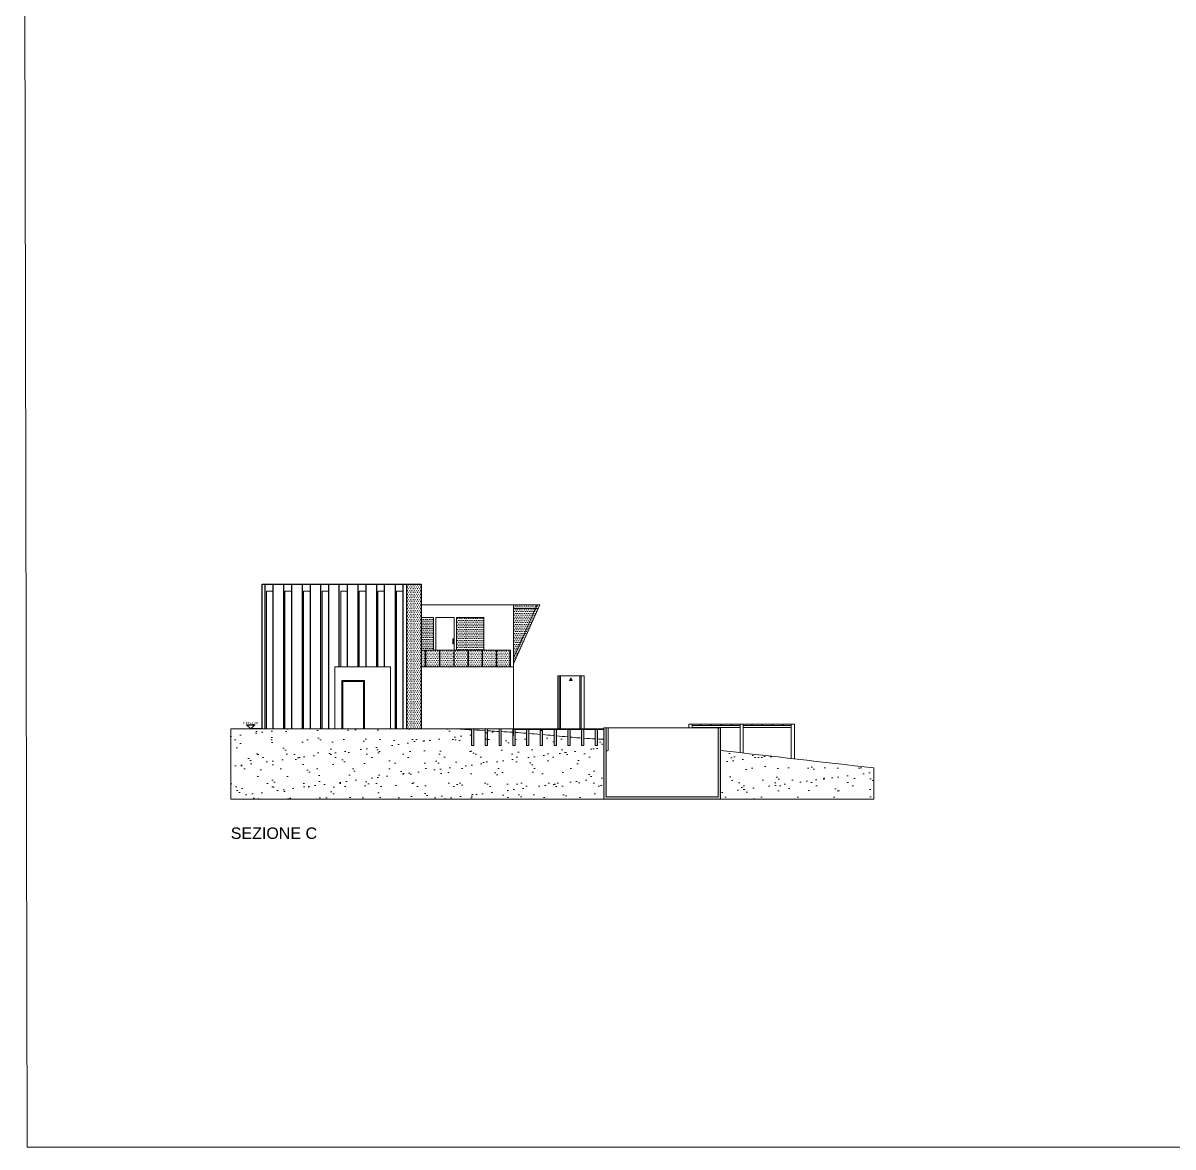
# Model space of a CAD drawing. Header units: millimetres. Extents: x 19901 to 56688, y 13732 to 29551.
# Drawn here: x 36622 to 41639, y 19741 to 24646 of the extents above; entities that cross this region are included whole.
import ezdxf
from ezdxf.enums import TextEntityAlignment as Align

# ---------------------------------------------------------------- set-up
doc = ezdxf.new("R2010")
doc.units = ezdxf.units.MM
doc.layers.get('0').update_dxf_attribs({"lineweight": 18})
doc.layers.add('A-ANNO-SYMB', color=3, linetype='Continuous')
doc.layers.add('A-ANNO-TEXT', color=3, linetype='Continuous')
for name, color, linetype, lineweight in [('A-FURN', 9, 'Continuous', 13), ('curve di livello', 6, 'Continuous', 9), ('MURO', 1, 'Continuous', 25), ('vetro', 140, 'Continuous', 15), ('Wall', 7, 'Continuous', 20)]:
    doc.layers.add(name, color=color, linetype=linetype, lineweight=lineweight)
doc.layers.add('VERDE_giardino_garden', color=7, linetype='Continuous', lineweight=5, true_color=0x426227)
doc.styles.add('ARIAL', font='arial.ttf')
doc.styles.get("Standard").update_dxf_attribs({"font": 'arial.ttf'})
pattern_1 = [(37.5, (-2.84, -507.335), (-3.20006, 97.88265), [0, -77.216, 0, -86.36, 0, -82.55]), (7.5, (-2.84, -507.33), (89.90466, 143.36502), [0, -41.656, 0, -69.596, 0, -26.67]), (327.5, (-65.32, -507.335), (158.19847, 0.28744), [0, -25.4, 0, -91.44, 0, -119.38]), (317.5, (-65.32, -507.33), (152.7113, 44.58586), [0, -12.7, 0, -59.944, 0, -68.58])]

msp = doc.modelspace()

# ---------------------------------------------------------------- hatches: boundary and pattern name
at = {"layer": 'MURO'}
h = msp.add_hatch(dxfattribs=at)
h.set_pattern_fill('DOTS', color=256, scale=5)
h.set_pattern_definition([(0, (-2.84, -507.335), (3.96875, 7.9375), [0, -7.9375])])
h.paths.add_polyline_path([(38359.7, 22196.6), (38294.6, 22196.6), (38294.6, 21566.6), (38359.7, 21566.6)])
at = {"layer": 'VERDE_giardino_garden'}
h = msp.add_hatch(color=256, dxfattribs=at)
h.dxf.hatch_style = 1
h.paths.add_polyline_path([(38960.6, 21566.6), (38967, 21566.6), (38967, 21796.6), (38960.6, 21796.6)])
h.paths.add_polyline_path([(39057, 21796.6), (39051.6, 21796.6), (39051.6, 21566.6), (39057, 21566.6)])
at = {"layer": 'vetro'}
h = msp.add_hatch(dxfattribs=at)
h.set_pattern_fill('DOTS', color=4, scale=5)
h.set_pattern_definition([(0, (325.934, 4964.009), (3.96875, 7.9375), [0, -7.9375])])
h.paths.add_polyline_path([(38876.2, 22106.6), (38762.5, 22106.6), (38762.5, 22091.6), (38869.7, 22091.6)])
h.paths.add_polyline_path([(38869.7, 22091.6), (38858.5, 22091.6), (38762.5, 21874), (38762.5, 21849.3)])
h.paths.add_polyline_path([(38858.5, 22091.6), (38762.5, 22091.6), (38762.5, 21874)], flags=17)
h = msp.add_hatch(dxfattribs=at)
h.set_pattern_fill('DOTS', color=256, scale=5)
h.set_pattern_definition([(0, (-2745.7246, -308.576), (3.96875, 7.9375), [0, -7.9375])])
h.paths.add_polyline_path([(38359.7, 21908.6), (38413.5, 21908.6), (38413.5, 22051.3), (38359.7, 22051.3)])
h = msp.add_hatch(dxfattribs=at)
h.set_pattern_fill('DOTS', color=4, scale=5)
h.set_pattern_definition([(0, (325.934, 4926.009), (3.96875, 7.9375), [0, -7.9375])])
h.paths.add_polyline_path([(38625, 21908.6), (38565, 21908.6), (38565, 21836.6), (38625, 21836.6)])
h.paths.add_polyline_path([(38687, 21908.6), (38627, 21908.6), (38627, 21836.6), (38687, 21836.6)])
h.paths.add_polyline_path([(38746, 21908.6), (38689, 21908.6), (38689, 21836.6), (38746, 21836.6)])
h.paths.add_polyline_path([(38563, 21908.6), (38359.7, 21908.6), (38359.7, 21836.6), (38563, 21836.6)])
h.paths.add_polyline_path([(38749, 21908.6), (38746, 21908.6), (38746, 21836.6), (38749, 21836.6)])
at = {"layer": 'Wall'}
h = msp.add_hatch(dxfattribs=at)
h.set_pattern_fill('DOTS', color=4, scale=5)
h.set_pattern_definition([(0, (325.824, 4926.009), (3.96875, 7.9375), [0, -7.9375])])
h.paths.add_polyline_path([(38632.8, 22051.3), (38513.5, 22051.3), (38513.5, 21908.6), (38632.8, 21908.6)])
h = msp.add_hatch(dxfattribs=at)
h.set_pattern_fill('AR-SAND', color=256, scale=2)
h.set_pattern_definition(pattern_1)
edge = h.paths.add_edge_path()
edge.add_spline(control_points=[(39155.5, 21520.5), (39119.6, 21522.3), (39045.9, 21525.9), (38933.6, 21536.9), (38804.3, 21548.4), (38659.1, 21556.4), (38553, 21563.2), (38499.7, 21566.6)], knot_values=[0, 0, 0, 0, 107.752469, 221.243544, 338.494806, 497.306835, 657.444918, 657.444918, 657.444918, 657.444918], degree=3, periodic=0)
edge.add_line((38499.7, 21566.6), (37665.8, 21566.6))
edge.add_line((37665.8, 21566.6), (37615.8, 21566.6))
edge.add_line((37615.8, 21566.6), (37615.8, 21566.6))
edge.add_line((37615.8, 21566.6), (37528.8, 21566.6))
edge.add_line((37528.8, 21566.6), (37528.8, 21259.6))
edge.add_line((37528.8, 21259.6), (39155.5, 21259.6))
edge.add_line((39155.5, 21259.6), (39155.5, 21520.5))
edge = h.paths.add_edge_path()
edge.add_spline(control_points=[(40333.2, 21395.1), (40218.1, 21408.4), (40102.9, 21421.8), (39987.8, 21435)], knot_values=[1494.293369, 1494.293369, 1494.293369, 1494.293369, 1841.940001, 1841.940001, 1841.940001, 1841.940001], degree=3, periodic=0)
edge.add_spline(control_points=[(39987.8, 21435), (39983.2, 21435.5), (39978.5, 21436), (39973.8, 21436.6)], knot_values=[1480.201326, 1480.201326, 1480.201326, 1480.201326, 1494.293369, 1494.293369, 1494.293369, 1494.293369], degree=3, periodic=0)
edge.add_spline(control_points=[(39973.8, 21436.6), (39904, 21444.6), (39834.2, 21452.6), (39764.3, 21460.5)], knot_values=[1269.341001, 1269.341001, 1269.341001, 1269.341001, 1480.201326, 1480.201326, 1480.201326, 1480.201326], degree=3, periodic=0)
edge.add_spline(control_points=[(39764.3, 21460.5), (39759.7, 21461), (39755, 21461.6), (39750.3, 21462.1)], knot_values=[1255.251442, 1255.251442, 1255.251442, 1255.251442, 1269.341001, 1269.341001, 1269.341001, 1269.341001], degree=3, periodic=0)
edge.add_spline(control_points=[(39750.3, 21462.1), (39722, 21465.3), (39693.8, 21468.5), (39665.5, 21471.7)], knot_values=[1169.87684, 1169.87684, 1169.87684, 1169.87684, 1255.251442, 1255.251442, 1255.251442, 1255.251442], degree=3, periodic=0)
edge.add_line((39665.5, 21471.7), (39665.5, 21259.6))
edge.add_line((39665.5, 21259.6), (40333.2, 21259.6))
edge.add_line((40333.2, 21259.6), (40333.2, 21395.1))
h = msp.add_hatch(dxfattribs=at)
h.set_pattern_fill('AR-SAND', color=256, scale=2)
h.set_pattern_definition(pattern_1)
h.paths.add_polyline_path([(39128.9, 21563.6), (39118.9, 21563.6), (39118.9, 21493.6), (39128.9, 21493.6)])
h.paths.add_polyline_path([(39068.9, 21563.6), (39058.9, 21563.6), (39058.9, 21493.6), (39068.9, 21493.6)])
h.paths.add_polyline_path([(39008.9, 21563.6), (38998.9, 21563.6), (38998.9, 21493.6), (39008.9, 21493.6)])
h.paths.add_polyline_path([(38948.9, 21563.6), (38938.9, 21563.6), (38938.9, 21493.6), (38948.9, 21493.6)])
h.paths.add_polyline_path([(38888.9, 21563.6), (38878.9, 21563.6), (38878.9, 21493.6), (38888.9, 21493.6)])
h.paths.add_polyline_path([(38828.9, 21563.6), (38818.9, 21563.6), (38818.9, 21493.6), (38828.9, 21493.6)])
h.paths.add_polyline_path([(38768.9, 21563.6), (38762.5, 21563.6), (38762.5, 21566.6), (38758.9, 21566.6), (38758.9, 21493.6), (38768.9, 21493.6)])
h.paths.add_polyline_path([(38648.9, 21566.6), (38638.9, 21566.6), (38638.9, 21493.6), (38648.9, 21493.6)])
h.paths.add_polyline_path([(38708.9, 21566.6), (38698.9, 21566.6), (38698.9, 21493.6), (38708.9, 21493.6)])
h.paths.add_polyline_path([(38588.9, 21566.6), (38578.9, 21566.6), (38578.9, 21493.6), (38588.9, 21493.6)])
h = msp.add_hatch(dxfattribs=at)
h.set_pattern_fill('AR-SAND', color=9, scale=2)
h.set_pattern_definition(pattern_1)
h.paths.add_polyline_path([(38588.9, 21566.6), (38578.9, 21566.6), (38578.9, 21493.6), (38588.9, 21493.6)])
h.paths.add_polyline_path([(38648.9, 21566.6), (38638.9, 21566.6), (38638.9, 21493.6), (38648.9, 21493.6)])
h.paths.add_polyline_path([(38708.9, 21566.6), (38698.9, 21566.6), (38698.9, 21493.6), (38708.9, 21493.6)])
h = msp.add_hatch(color=9, dxfattribs=at)
h.dxf.hatch_style = 1
h.paths.add_polyline_path([(39128.9, 21563.6), (39118.9, 21563.6), (39118.9, 21493.6), (39128.9, 21493.6)])
h.paths.add_polyline_path([(39068.9, 21563.6), (39058.9, 21563.6), (39058.9, 21493.6), (39068.9, 21493.6)])
h.paths.add_polyline_path([(39008.9, 21563.6), (38998.9, 21563.6), (38998.9, 21493.6), (39008.9, 21493.6)])
h.paths.add_polyline_path([(38948.9, 21563.6), (38938.9, 21563.6), (38938.9, 21493.6), (38948.9, 21493.6)])
h.paths.add_polyline_path([(38828.9, 21563.6), (38818.9, 21563.6), (38818.9, 21493.6), (38828.9, 21493.6)])
h.paths.add_polyline_path([(38888.9, 21563.6), (38878.9, 21563.6), (38878.9, 21493.6), (38888.9, 21493.6)])
h.paths.add_polyline_path([(38768.9, 21563.6), (38762.5, 21563.6), (38762.5, 21566.6), (38758.9, 21566.6), (38758.9, 21493.6), (38768.9, 21493.6)])
h.paths.add_polyline_path([(38708.9, 21566.6), (38698.9, 21566.6), (38698.9, 21493.6), (38708.9, 21493.6)])
h.paths.add_polyline_path([(38648.9, 21566.6), (38638.9, 21566.6), (38638.9, 21493.6), (38648.9, 21493.6)])
h.paths.add_polyline_path([(38588.9, 21566.6), (38578.9, 21566.6), (38578.9, 21493.6), (38588.9, 21493.6)])
h = msp.add_hatch(color=9, dxfattribs=at)
h.dxf.hatch_style = 1
h.paths.add_polyline_path([(39165.5, 21569.6), (39155.5, 21569.6), (39155.5, 21259.6), (39665.5, 21259.6), (39665.5, 21569.6), (39655.5, 21569.6), (39655.5, 21269.6), (39165.5, 21269.6)])

# ---------------------------------------------------------------- linework, layer by layer
for p, q in [((38762.5, 21536.6), (38762.5, 22106.6)), ((38413.5, 21908.6), (38413.5, 22046.6)), ((38423.5, 21908.6), (38423.5, 22051.3)), ((38503.5, 21908.6), (38503.5, 22051.3)), ((38513.5, 21908.6), (38513.5, 22046.6)), ((38501, 21959.2), (38497.9, 21959.2)), ((38497.9, 21959.2), (38497.9, 21936.6)), ((38497.9, 21936.6), (38501, 21936.6)), ((38501, 21936.6), (38501, 21959.2))]:
    msp.add_line(p, q)
at = {"layer": 'A-ANNO-SYMB', "ltscale": 0.8}
msp.add_line((37665.8, 21566.6), (37615.8, 21566.6), dxfattribs=at)
at = {"layer": 'A-ANNO-SYMB'}
msp.add_lwpolyline([(37615.8, 21566.6), (37597.4, 21582.8), (37634.2, 21582.8)], close=True, dxfattribs=at)
at = {"layer": 'A-FURN'}
for p, q in [((37665.8, 22196.6), (37665.8, 21566.6)), ((39011.1, 21780.3), (39011.1, 21787.7)), ((39011.1, 21787.7), (39013.1, 21787.7)), ((39013.1, 21780.3), (39013.1, 21787.7)), ((39175.5, 21569.6), (39175.5, 21473.6)), ((39171.5, 21469.6), (39165.5, 21469.6))]:
    msp.add_line(p, q, dxfattribs=at)
msp.add_lwpolyline([(39006.6, 21780.3), (39017.6, 21780.3), (39017.6, 21776.6), (39006.6, 21776.6)], close=True, dxfattribs=at)
msp.add_arc((39171.5, 21473.6), 4, 270, 0, dxfattribs=at)
at = {"layer": 'curve di livello'}
for p, q in [((36622.4, 29550.7), (36639.9, 19741.2)), ((36639.9, 19741.2), (56688.2, 19741.2))]:
    msp.add_line(p, q, dxfattribs=at)
at = {"layer": 'MURO'}
for p, q in [((37665.8, 21566.6), (37665.8, 22196.6)), ((37665.8, 22196.6), (38359.7, 22196.6)), ((37677.4, 22196.6), (37677.4, 21566.6)), ((37712.2, 22196.6), (37712.2, 21566.6)), ((37758.5, 22196.6), (37758.5, 21566.6)), ((37793.3, 22196.6), (37793.3, 21566.6)), ((37839.6, 22196.6), (37839.6, 21566.6)), ((37874.4, 22196.6), (37874.4, 21566.6)), ((37920.7, 22196.6), (37920.7, 21566.6)), ((37955.5, 22196.6), (37955.5, 21566.6)), ((38001.8, 21836.6), (38001.8, 22196.6)), ((38036.6, 22196.6), (38036.6, 21836.6)), ((38083, 22196.6), (38083, 21836.6)), ((38117.7, 22196.6), (38117.7, 21836.6)), ((38164.1, 22196.6), (38164.1, 21836.6)), ((38198, 22196.6), (38198, 21836.6)), ((38245.2, 22196.6), (38245.2, 21566.6)), ((38279.9, 22196.6), (38279.9, 21566.6)), ((38294.6, 22196.6), (38294.6, 21566.6)), ((38359.7, 22196.6), (38359.7, 21566.6))]:
    msp.add_line(p, q, dxfattribs=at)
at = {"layer": 'VERDE_giardino_garden'}
for p, q in [((38955.7, 21796.6), (38955.7, 21566.6)), ((38955.7, 21796.6), (39069.7, 21796.6)), ((38960.6, 21796.6), (38960.6, 21566.6)), ((38967, 21796.6), (38967, 21566.6)), ((39051.6, 21796.6), (39051.6, 21566.6)), ((39057, 21796.6), (39057, 21566.6)), ((39069.7, 21796.6), (39069.7, 21566.6))]:
    msp.add_line(p, q, dxfattribs=at)
at = {"layer": 'vetro'}
for p, q in [((37683.9, 22166.6), (37683.9, 21566.6)), ((37683.9, 22166.6), (37712.2, 22166.6)), ((37765, 22166.6), (37765, 21566.6)), ((37765, 22166.6), (37793.3, 22166.6)), ((37846.1, 22166.6), (37846.1, 21566.6)), ((37846.1, 22166.6), (37874.4, 22166.6)), ((37927.2, 22166.6), (37927.2, 21566.6)), ((37927.2, 22166.6), (37955.5, 22166.6)), ((38008.3, 22166.6), (38036.6, 22166.6)), ((38008.3, 22166.6), (38008.3, 21836.6)), ((38089.4, 22166.6), (38089.4, 21836.6)), ((38089.4, 22166.6), (38117.7, 22166.6)), ((38170.5, 22166.6), (38198, 22166.6)), ((38170.5, 22166.6), (38170.5, 21836.6)), ((38251.6, 22166.6), (38251.6, 21566.6)), ((38251.6, 22166.6), (38279.9, 22166.6)), ((38762.5, 22106.6), (38876.2, 22106.6)), ((38762.5, 21849.3), (38876.3, 22106.6)), ((38762.5, 21874), (38865.3, 22106.6)), ((38762.5, 22091.6), (38869.7, 22091.6)), ((38413.5, 22051.3), (38359.7, 22051.3)), ((38513.5, 21908.6), (38513.5, 22051.3)), ((38513.5, 22051.3), (38632.8, 22051.3)), ((38632.8, 22051.3), (38632.8, 21908.6)), ((38749, 21908.6), (38359.7, 21908.6)), ((38377, 21836.6), (38377, 21908.6)), ((38379, 21836.6), (38379, 21908.6)), ((38439, 21836.6), (38439, 21908.6)), ((38441, 21836.6), (38441, 21908.6)), ((38501, 21836.6), (38501, 21908.6)), ((38503, 21836.6), (38503, 21908.6)), ((38563, 21836.6), (38563, 21908.6)), ((38565, 21836.6), (38565, 21908.6)), ((38625, 21836.6), (38625, 21908.6)), ((38627, 21836.6), (38627, 21908.6)), ((38687, 21836.6), (38687, 21908.6)), ((38689, 21836.6), (38689, 21908.6)), ((38746, 21836.6), (38746, 21908.6)), ((38749, 21836.6), (38749, 21908.6))]:
    msp.add_line(p, q, dxfattribs=at)
msp.add_lwpolyline([(38413.5, 21908.6), (38413.5, 22051.3)], dxfattribs=at)
at = {"layer": 'Wall'}
for p, q in [((38359.7, 22106.6), (38762.5, 22106.6)), ((38762.5, 22106.6), (38359.7, 22106.6)), ((38762.5, 22106.6), (38762.5, 21563.6)), ((38423.5, 22051.3), (38503.5, 22051.3)), ((38632.8, 22046.6), (38632.8, 21908.6)), ((37983.1, 21836.6), (37983.1, 21566.6)), ((37983.1, 21566.6), (37983.1, 21836.6)), ((37983.1, 21836.6), (38226, 21836.6)), ((38226, 21836.6), (38226, 21566.6)), ((38762.5, 21836.6), (38359.7, 21836.6)), ((38012.5, 21776.6), (38012.5, 21566.6)), ((38012.5, 21776.6), (38111.8, 21776.6)), ((38017.2, 21771.9), (38017.2, 21566.6)), ((38017.2, 21771.9), (38107.2, 21771.9)), ((38107.2, 21771.9), (38107.2, 21566.6)), ((38111.8, 21776.6), (38111.8, 21566.6)), ((39526.8, 21586.1), (39526.8, 21569.6)), ((39526.8, 21586.1), (39575.8, 21586.1)), ((39540.8, 21586.1), (39540.8, 21571.1)), ((39540.8, 21581.1), (39750.3, 21581.1)), ((39540.8, 21581.1), (39540.8, 21569.6)), ((39540.8, 21571.1), (39750.3, 21571.1)), ((39575.8, 21586.1), (39575.8, 21581.1)), ((39578.8, 21586.1), (39578.8, 21581.1)), ((39578.8, 21586.1), (39620.8, 21586.1)), ((39620.8, 21586.1), (39620.8, 21581.1)), ((39623.8, 21586.1), (39623.8, 21581.1)), ((39623.8, 21586.1), (39665.8, 21586.1)), ((39665.8, 21586.1), (39665.8, 21581.1)), ((39668.8, 21586.1), (39668.8, 21581.1)), ((39668.8, 21586.1), (39710.8, 21586.1)), ((39710.8, 21586.1), (39710.8, 21581.1)), ((39713.8, 21586.1), (39713.8, 21581.1)), ((39713.8, 21586.1), (39800.8, 21586.1)), ((39750.3, 21586.1), (39750.3, 21462.1)), ((39764.3, 21586.1), (39764.3, 21460.5)), ((39764.3, 21581.1), (39973.8, 21581.1)), ((39764.3, 21571.1), (39973.8, 21571.1)), ((39800.8, 21586.1), (39800.8, 21581.1)), ((39803.8, 21586.1), (39803.8, 21581.1)), ((39803.8, 21586.1), (39845.8, 21586.1)), ((39845.8, 21586.1), (39845.8, 21581.1)), ((39848.8, 21586.1), (39848.8, 21581.1)), ((39848.8, 21586.1), (39890.8, 21586.1)), ((39890.8, 21586.1), (39890.8, 21581.1)), ((39893.8, 21586.1), (39893.8, 21581.1)), ((39893.8, 21586.1), (39935.8, 21586.1)), ((39935.8, 21586.1), (39935.8, 21581.1)), ((39938.8, 21586.1), (39938.8, 21581.1)), ((39938.8, 21586.1), (39987.8, 21586.1)), ((39973.8, 21586.1), (39973.8, 21436.6)), ((39987.8, 21586.1), (39987.8, 21435)), ((38762.5, 21566.6), (37528.8, 21566.6)), ((37528.8, 21259.6), (37528.8, 21566.6)), ((38578.9, 21493.6), (38578.9, 21566.6)), ((38588.9, 21566.6), (38588.9, 21493.6)), ((38638.9, 21493.6), (38638.9, 21566.6)), ((38648.9, 21566.6), (38648.9, 21493.6)), ((38698.9, 21493.6), (38698.9, 21566.6)), ((38708.9, 21566.6), (38708.9, 21493.6)), ((38758.9, 21493.6), (38758.9, 21566.6)), ((39155.5, 21566.6), (38762.5, 21566.6)), ((39155.5, 21563.6), (38762.5, 21563.6)), ((38768.9, 21563.6), (38768.9, 21493.6)), ((38818.9, 21493.6), (38818.9, 21563.6)), ((38828.9, 21563.6), (38828.9, 21493.6)), ((38878.9, 21493.6), (38878.9, 21563.6)), ((38888.9, 21563.6), (38888.9, 21493.6)), ((38938.9, 21493.6), (38938.9, 21563.6)), ((38948.9, 21563.6), (38948.9, 21493.6)), ((38998.9, 21493.6), (38998.9, 21563.6)), ((39008.9, 21563.6), (39008.9, 21493.6)), ((39058.9, 21493.6), (39058.9, 21563.6)), ((39068.9, 21563.6), (39068.9, 21493.6)), ((39118.9, 21493.6), (39118.9, 21563.6)), ((39128.9, 21563.6), (39128.9, 21493.6)), ((39155.5, 21569.6), (39665.5, 21569.6)), ((39155.5, 21569.6), (39155.5, 21259.6)), ((39165.5, 21569.6), (39165.5, 21269.6)), ((39655.5, 21569.6), (39655.5, 21269.6)), ((39665.5, 21569.6), (39665.5, 21259.6)), ((38588.9, 21493.6), (38578.9, 21493.6)), ((38648.9, 21493.6), (38638.9, 21493.6)), ((38708.9, 21493.6), (38698.9, 21493.6)), ((38768.9, 21493.6), (38758.9, 21493.6)), ((38828.9, 21493.6), (38818.9, 21493.6)), ((38888.9, 21493.6), (38878.9, 21493.6)), ((38948.9, 21493.6), (38938.9, 21493.6)), ((39008.9, 21493.6), (38998.9, 21493.6)), ((39068.9, 21493.6), (39058.9, 21493.6)), ((39128.9, 21493.6), (39118.9, 21493.6)), ((40333.2, 21395.1), (40333.2, 21259.6)), ((39155.5, 21259.6), (37528.8, 21259.6)), ((39155.5, 21259.6), (39665.5, 21259.6)), ((39165.5, 21269.6), (39655.5, 21269.6)), ((39665.5, 21259.6), (40333.2, 21259.6))]:
    msp.add_line(p, q, dxfattribs=at)
for points in [[(38499.7, 21566.6), (38526.1, 21564.9), (38552.5, 21563.2), (38578.9, 21561.6)], [(38588.9, 21561), (38605.6, 21559.9), (38622.3, 21558.9), (38638.9, 21557.9)], [(38708.9, 21553.7), (38725.6, 21552.7), (38742.3, 21551.7), (38758.9, 21550.7)], [(38828.9, 21545.8), (38845.6, 21544.5), (38862.3, 21543.1), (38878.9, 21541.7)], [(38948.9, 21535.3), (38965.6, 21533.7), (38982.3, 21532.1), (38998.9, 21530.7)], [(39068.9, 21525.2), (39085.6, 21524.1), (39102.3, 21523.2), (39118.9, 21522.3)], [(39128.9, 21521.8), (39137.8, 21521.4), (39146.6, 21520.9), (39155.5, 21520.5)], [(39665.5, 21471.7), (39888.1, 21446.6), (40110.6, 21420.9), (40333.2, 21395.1)]]:
    msp.add_open_spline(points, degree=3, dxfattribs=at)
for points, knots in [([(38648.9, 21557.3), (38652.5, 21557), (38669.1, 21556.1), (38685.8, 21555.1), (38698.9, 21554.3)], [149.525346, 149.525346, 149.525346, 149.525346, 160.138082, 199.61043, 199.61043, 199.61043, 199.61043]), ([(38768.9, 21550), (38785.3, 21549), (38802, 21547.8), (38818.6, 21546.6), (38818.9, 21546.6)], [269.73913, 269.73913, 269.73913, 269.73913, 318.950111, 319.861668, 319.861668, 319.861668, 319.861668]), ([(38888.9, 21540.8), (38904.3, 21539.5), (38920.9, 21537.9), (38937.6, 21536.4), (38938.9, 21536.2)], [390.099196, 390.099196, 390.099196, 390.099196, 436.201373, 440.303736, 440.303736, 440.303736, 440.303736]), ([(39008.9, 21529.8), (39021.9, 21528.6), (39038.6, 21527.3), (39055.3, 21526.1), (39058.9, 21525.8)], [510.596413, 510.596413, 510.596413, 510.596413, 549.692448, 560.757284, 560.757284, 560.757284, 560.757284])]:
    msp.add_open_spline(points, degree=3, knots=knots, dxfattribs=at)

# ---------------------------------------------------------------- texts
at = {"insert": (37528.8, 21135.5), "char_height": 50, "attachment_point": 1}
msp.add_mtext_dynamic_manual_height_columns('\\pt400;SEZIONE C', width=1017.121, gutter_width=12.5, heights=[0], dxfattribs=at)
at = {"layer": 'A-ANNO-TEXT', "style": 'ARIAL'}
msp.add_text('NPT+1.00', height=10, rotation=0.065, dxfattribs=at).set_placement((37615.4, 21586), align=Align.CENTER)

doc.saveas('drawing.dxf')
